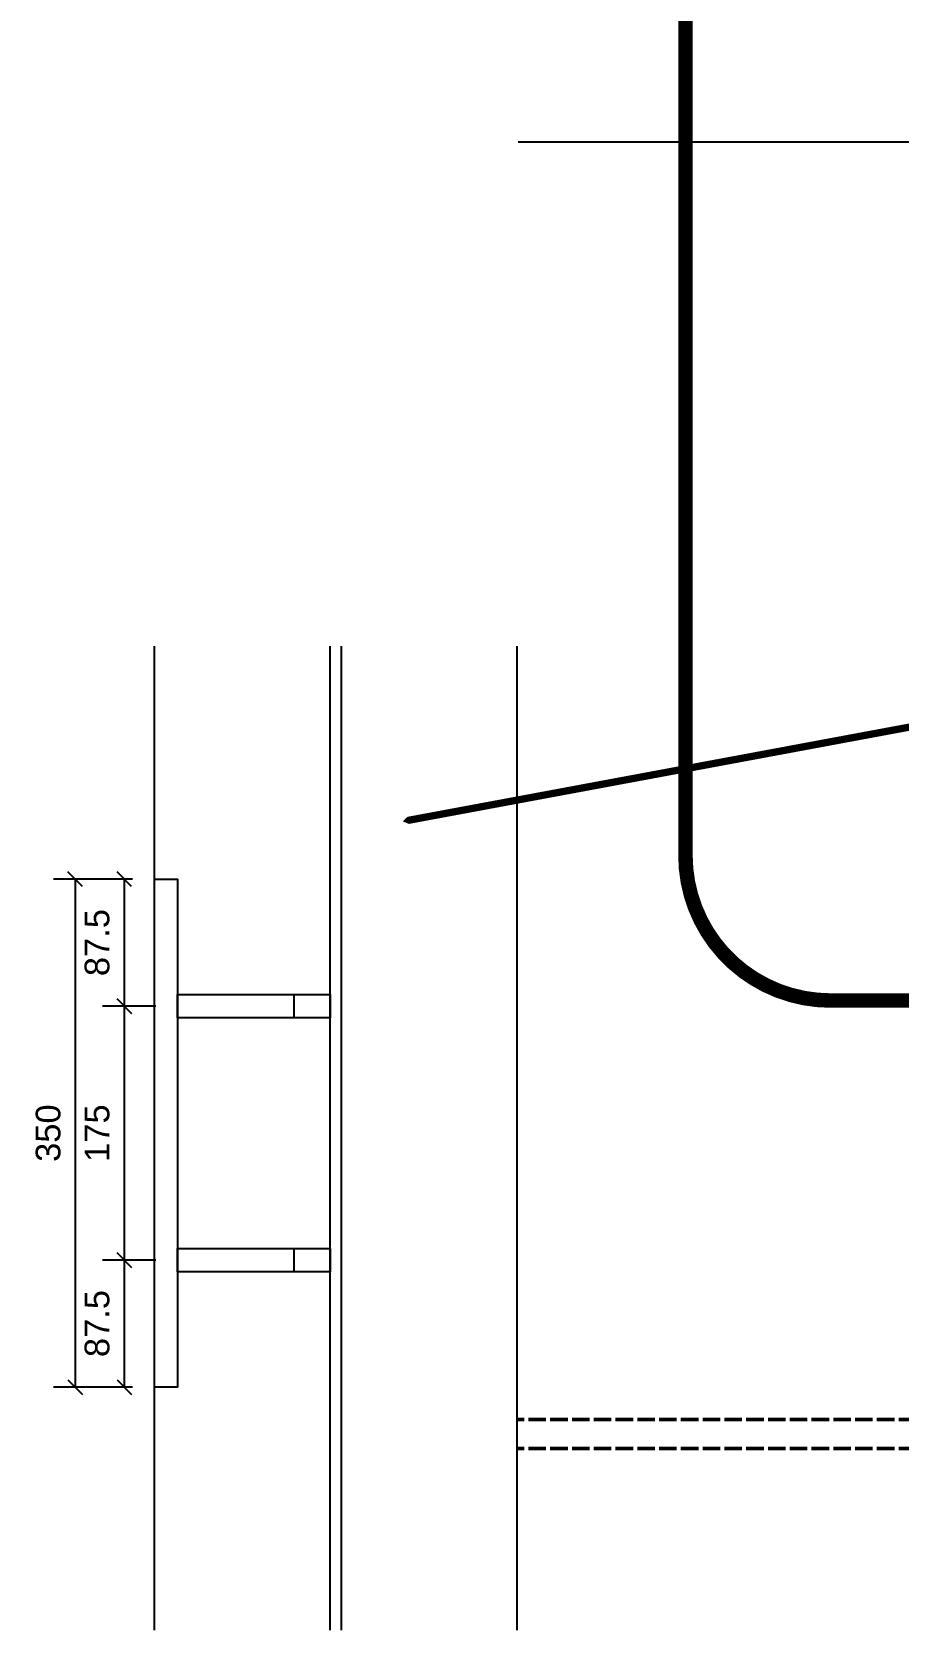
# Model space of a CAD drawing. Header units: millimetres. Extents: x 0 to 119933, y -45162 to 41221.
# Drawn here: x 31975 to 32572, y 3323 to 4424 of the extents above; entities that cross this region are included whole.
import ezdxf

# ---------------------------------------------------------------- set-up
doc = ezdxf.new("R2010")
doc.units = ezdxf.units.MM
for name, pattern in [('ACAD_ISO02W100', [15, 12, -3]), ('CENTER', [2, 1.25, -0.25, 0.25, -0.25]), ('HIDDEN', [0.375, 0.25, -0.125])]:
    doc.linetypes.add(name, pattern=pattern)
doc.layers.get('DEFPOINTS').update_dxf_attribs({"color": 166})
for name, color, linetype in [('F_CONC', 7, 'Continuous'), ('F_DASH', 8, 'ACAD_ISO02W100'), ('F_STEL', 3, 'Continuous')]:
    doc.layers.add(name, color=color, linetype=linetype)
doc.styles.add('Arial', font='arial.ttf')
doc.dimstyles.new('10x of Arup4', dxfattribs={"dimscale": 10, "dimtxt": 1.7, "dimasz": 1, "dimexe": 1.5, "dimexo": 1.5, "dimgap": 1, "dimtad": 1, "dimdec": 1, "dimdsep": 46, "dimtxsty": 'Arial', "dimblk": 'OBLIQUE', "dimcen": 0, "dimclrd": 1, "dimclre": 1, "dimclrt": 7, "dimadec": 0, "dimazin": 0, "dimtfac": 1, "dimtdec": 1, "dimtix": 1, "dimtofl": 0, "dimtmove": 2, "dimatfit": 3, "dimfxl": 5, "dimtfill": 1, "dimtolj": 1, "dimtzin": 0, "dimlwd": -1, "dimlwe": -1, "dimarcsym": 0})

# ---------------------------------------------------------------- blocks, each defined once
blk = doc.blocks.new('_OBLIQUE')
at = {"color": 0, "linetype": 'ByBlock'}
blk.add_line((-0.5, -0.5), (0.5, 0.5), dxfattribs=at)
blk = doc.blocks.new('*D183')
at = {"color": 1, "linetype": 'Continuous', "transparency": 16777216}
for p, q in [((32044.5, 3840.7), (32023.8, 3840.7)), ((32038.8, 3840.7), (32038.8, 3753.2)), ((32060.5, 3753.2), (32023.8, 3753.2))]:
    blk.add_line(p, q, dxfattribs=at)
at = {"layer": 'DEFPOINTS', "color": 0, "transparency": 16777216}
for p in [(32059.5, 3840.7, 0), (32038.8, 3753.2), (32075.5, 3753.2, 0)]:
    blk.add_point(p, dxfattribs=at)
at = {"color": 1, "transparency": 16777216, "xscale": 10, "yscale": 10, "zscale": 10}
for p, rotation in [((32038.8, 3840.7), 90), ((32038.8, 3753.2), 270)]:
    blk.add_blockref('_OBLIQUE', p, dxfattribs=dict(at, rotation=rotation))
at = {"color": 7, "transparency": 16777216, "insert": (32020.1, 3797), "char_height": 17, "attachment_point": 5, "rotation": 90, "style": 'Arial', "bg_fill": 3, "box_fill_scale": 1.1, "bg_fill_color": 256, "bg_fill_true_color": 13158600, "bg_fill_transparency": 0}
blk.add_mtext('\\A1;87.5', dxfattribs=at)
blk = doc.blocks.new('*D184')
at = {"color": 1, "linetype": 'Continuous', "transparency": 16777216}
for p, q in [((32060.5, 3753.2), (32023.8, 3753.2)), ((32038.8, 3753.2), (32038.8, 3578.2)), ((32060.5, 3578.2), (32023.8, 3578.2))]:
    blk.add_line(p, q, dxfattribs=at)
at = {"layer": 'DEFPOINTS', "color": 0, "transparency": 16777216}
for p in [(32075.5, 3753.2, 0), (32038.8, 3578.2), (32075.5, 3578.2, 0)]:
    blk.add_point(p, dxfattribs=at)
at = {"color": 1, "transparency": 16777216, "xscale": 10, "yscale": 10, "zscale": 10}
for p, rotation in [((32038.8, 3753.2), 90), ((32038.8, 3578.2), 270)]:
    blk.add_blockref('_OBLIQUE', p, dxfattribs=dict(at, rotation=rotation))
at = {"color": 7, "transparency": 16777216, "insert": (32020.1, 3665.7), "char_height": 17, "attachment_point": 5, "rotation": 90, "style": 'Arial', "bg_fill": 3, "box_fill_scale": 1.1, "bg_fill_color": 256, "bg_fill_true_color": 13158600, "bg_fill_transparency": 0}
blk.add_mtext('\\A1;175', dxfattribs=at)
blk = doc.blocks.new('*D185')
at = {"color": 1, "linetype": 'Continuous', "transparency": 16777216}
for p, q in [((32060.5, 3578.2), (32023.8, 3578.2)), ((32038.8, 3578.2), (32038.8, 3490.7)), ((32044.5, 3490.7), (32023.8, 3490.7))]:
    blk.add_line(p, q, dxfattribs=at)
at = {"layer": 'DEFPOINTS', "color": 0, "transparency": 16777216}
for p in [(32075.5, 3578.2, 0), (32038.8, 3490.7), (32059.5, 3490.7, 0)]:
    blk.add_point(p, dxfattribs=at)
at = {"color": 1, "transparency": 16777216, "xscale": 10, "yscale": 10, "zscale": 10}
for p, rotation in [((32038.8, 3578.2), 90), ((32038.8, 3490.7), 270)]:
    blk.add_blockref('_OBLIQUE', p, dxfattribs=dict(at, rotation=rotation))
at = {"color": 7, "transparency": 16777216, "insert": (32020.1, 3534.5), "char_height": 17, "attachment_point": 5, "rotation": 90, "style": 'Arial', "bg_fill": 3, "box_fill_scale": 1.1, "bg_fill_color": 256, "bg_fill_true_color": 13158600, "bg_fill_transparency": 0}
blk.add_mtext('\\A1;87.5', dxfattribs=at)
blk = doc.blocks.new('*D186')
at = {"color": 1, "linetype": 'Continuous', "transparency": 16777216}
for p, q in [((32044.5, 3840.7), (31990, 3840.7)), ((32005, 3840.7), (32005, 3490.7)), ((32044.5, 3490.7), (31990, 3490.7))]:
    blk.add_line(p, q, dxfattribs=at)
at = {"layer": 'DEFPOINTS', "color": 0, "transparency": 16777216}
for p in [(32059.5, 3840.7, 0), (32005, 3490.7), (32059.5, 3490.7, 0)]:
    blk.add_point(p, dxfattribs=at)
at = {"color": 1, "transparency": 16777216, "xscale": 10, "yscale": 10, "zscale": 10}
for p, rotation in [((32005, 3840.7), 90), ((32005, 3490.7), 270)]:
    blk.add_blockref('_OBLIQUE', p, dxfattribs=dict(at, rotation=rotation))
at = {"color": 7, "transparency": 16777216, "insert": (31986.4, 3665.7), "char_height": 17, "attachment_point": 5, "rotation": 90, "style": 'Arial', "bg_fill": 3, "box_fill_scale": 1.1, "bg_fill_color": 256, "bg_fill_true_color": 13158600, "bg_fill_transparency": 0}
blk.add_mtext('\\A1;350', dxfattribs=at)

msp = doc.modelspace()

# ---------------------------------------------------------------- linework, layer by layer
at = {"layer": 'DEFPOINTS', "color": 2, "linetype": 'CENTER', "ltscale": 100, "const_width": 10}
msp.add_lwpolyline([(32525.32, 4853.26), (33310.89, 4853.26, -0.4142136), (33410.89, 4753.26), (33410.89, 3857.07, -0.4142136), (33310.89, 3757.07), (32525.32, 3757.07, -0.4142136), (32425.32, 3857.07), (32425.32, 4753.26, -0.4142136)], format="xyb", close=True, dxfattribs=at)
at = {"layer": 'DEFPOINTS', "color": 1, "elevation": -0.82}
msp.add_lwpolyline([(33115.58, 4045.24, 5, 5, 0), (32268.16, 3887.5, 50, 0, 0), (32230.62, 3880.52, 0, 0, 0)], format="xyseb", dxfattribs=at)
at = {"layer": 'F_CONC', "color": 5}
msp.add_line((33230.91, 4348.47, 0.86), (32344.11, 4348.48, 0.86), dxfattribs=at)
at = {"layer": 'F_CONC', "color": 5, "elevation": 0.86}
msp.add_lwpolyline([(33799.23, 4348.47), (33067.7, 4348.47), (33067.7, 4348.47), (33067.7, 4348.47), (33067.7, 4348.47), (33067.7, 4348.47), (32310.11, 4348.48)], dxfattribs=at)
at = {"layer": 'F_DASH', "lineweight": 50}
for p, q in [((33799.23, 3468.48, 0.86), (32310.11, 3468.48, 0.86)), ((33799.23, 3448.48, 0.86), (32310.11, 3448.48, 0.86))]:
    msp.add_line(p, q, dxfattribs=at)
at = {"layer": 'F_STEL', "color": 8, "linetype": 'HIDDEN'}
for p, q in [((32059.49, 3323.32, 0.03), (32059.49, 4001.18, 0.03)), ((32180.49, 3323.32, 0.03), (32180.49, 4001.18, 0.03)), ((32188.49, 3323.32, 0.03), (32188.49, 4001.18, 0.03)), ((32309.49, 3323.32, 0.03), (32309.49, 4001.18, 0.03))]:
    msp.add_line(p, q, dxfattribs=at)
at = {"layer": 'F_STEL'}
for p, q in [((32155.49, 3761.24), (32155.49, 3745.24)), ((32155.49, 3586.24), (32155.49, 3570.24))]:
    msp.add_line(p, q, dxfattribs=at)
at = {"layer": 'F_STEL', "elevation": 0.03}
for points in [[(32059.49, 3840.74), (32075.49, 3840.74), (32075.49, 3490.74), (32059.49, 3490.74)], [(32075.49, 3745.24), (32075.49, 3761.24), (32180.49, 3761.24), (32180.49, 3745.24)], [(32075.49, 3570.24), (32075.49, 3586.24), (32180.49, 3586.24), (32180.49, 3570.24)]]:
    msp.add_lwpolyline(points, close=True, dxfattribs=at)

# ---------------------------------------------------------------- next in the draw order: dimensions: what is measured, and where the dimension line sits
dim = msp.add_linear_dim(base=(32038.81, 3753.24), p1=(32059.49, 3840.74, 0.03), p2=(32075.49, 3753.24, 0.03), angle=90, dimstyle='10x of Arup4', override={"dimtmove": 0})
dim.commit()
dim.dimension.update_dxf_attribs({"geometry": '*D183', "text_midpoint": (32020.13, 3796.99)})

# ---------------------------------------------------------------- next in the draw order: dimensions: what is measured, and where the dimension line sits
dim = msp.add_linear_dim(base=(32038.81, 3578.24), p1=(32075.49, 3753.24, 0.03), p2=(32075.49, 3578.24, 0.03), angle=90, dimstyle='10x of Arup4', override={"dimtmove": 0})
dim.commit()
dim.dimension.update_dxf_attribs({"geometry": '*D184', "text_midpoint": (32038.81, 3665.74), "dimtype": 160})

# ---------------------------------------------------------------- next in the draw order: dimensions: what is measured, and where the dimension line sits
dim = msp.add_linear_dim(base=(32038.81, 3490.74), p1=(32075.49, 3578.24, 0.03), p2=(32059.49, 3490.74, 0.03), angle=90, dimstyle='10x of Arup4', override={"dimtmove": 0})
dim.commit()
dim.dimension.update_dxf_attribs({"geometry": '*D185', "text_midpoint": (32038.81, 3534.49), "dimtype": 160})

# ---------------------------------------------------------------- next in the draw order: dimensions: what is measured, and where the dimension line sits
dim = msp.add_linear_dim(base=(32005.04, 3490.74), p1=(32059.49, 3840.74, 0.03), p2=(32059.49, 3490.74, 0.03), angle=90, dimstyle='10x of Arup4')
dim.commit()
dim.dimension.update_dxf_attribs({"geometry": '*D186', "text_midpoint": (31986.35, 3665.74)})

doc.saveas('drawing.dxf')
